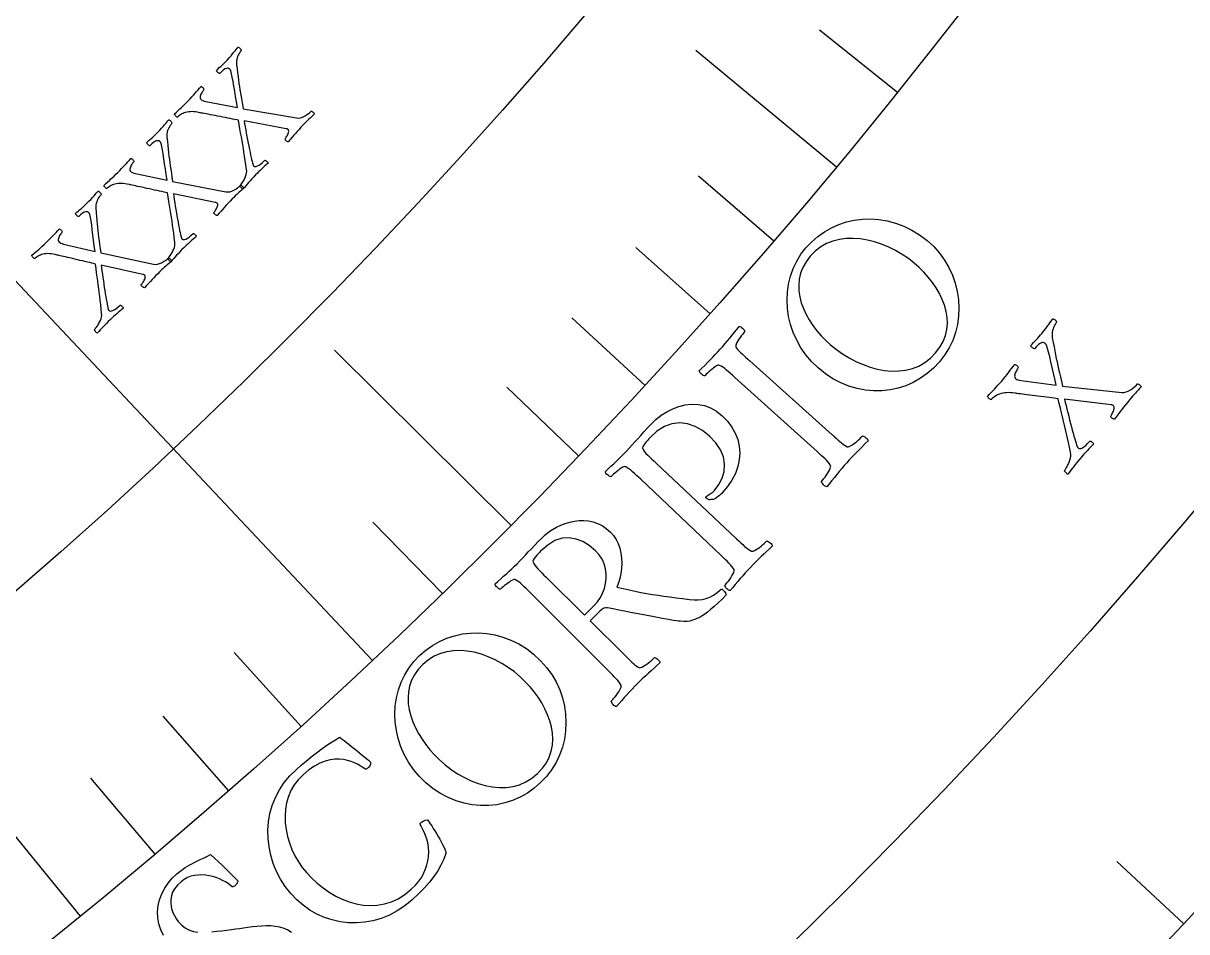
# Model space of a CAD drawing. Header units: millimetres. Extents: x -93 to 93, y -93 to 104.
# Drawn here: x 45.71 to 61.26, y -57.2 to -45.05 of the extents above; entities that cross this region are included whole.
import ezdxf

# ---------------------------------------------------------------- set-up
doc = ezdxf.new("R2010")
doc.units = ezdxf.units.MM
for name, color, linetype in [('CUT_OUTER', 1, 'Continuous'), ('ENGRAVE', 7, 'Continuous'), ('ENGRAVE_FINE', 8, 'Continuous'), ('TEXT', 5, 'Continuous')]:
    doc.layers.add(name, color=color, linetype=linetype)

msp = doc.modelspace()

# ---------------------------------------------------------------- linework, layer by layer
at = {"layer": 'CUT_OUTER'}
msp.add_arc((-0.0002, -0.0002), 92.4998, 179.658282, 0.243527, dxfattribs=at)
at = {"layer": 'ENGRAVE'}
for points in [[(56.5788, -46.9745), (54.6999, -45.4146)], [(50.3764, -53.5722), (42.7724, -45.4859)], [(52.2327, -51.764), (49.8675, -49.4199)], [(46.4736, -56.9909), (44.9304, -55.0984)]]:
    msp.add_lwpolyline(points, dxfattribs=at)
for radius in [90.65, 90.65, 88.2219, 83.7125, 83.7125, 80.1513, 73.5375, 73.5375, 69.6525, 62.4375, 62.4375]:
    msp.add_circle((0, 0), radius, dxfattribs=at)
at = {"layer": 'ENGRAVE_FINE'}
for points in [[(57.3954, -45.9732), (56.3558, -45.1404)], [(55.7443, -47.9619), (54.7346, -47.0931)], [(54.8922, -48.9348), (53.8979, -48.0484)], [(54.0227, -49.893), (53.0442, -48.9893)], [(53.1361, -50.8362), (52.1737, -49.9154)], [(51.3127, -52.6761), (50.3833, -51.722)], [(49.424, -54.4521), (48.5288, -53.4658)], [(48.4559, -55.3153), (47.5782, -54.3134)], [(47.4724, -56.1617), (46.6125, -55.1444)], [(61.2234, -57.0918), (60.3305, -56.2591)]]:
    msp.add_lwpolyline(points, dxfattribs=at)
at = {"layer": 'TEXT'}
for points in [[(47.9133, -46.086), (47.9383, -46.0597), (47.9619, -46.0342), (47.9842, -46.0096), (48.0051, -45.9857), (48.0253, -45.9625), (48.0454, -45.9395), (48.0654, -45.9168), (48.0853, -45.8943), (48.0903, -45.8966), (48.0965, -45.9008), (48.1038, -45.9067), (48.1123, -45.9144), (48.1199, -45.9224), (48.1245, -45.9289), (48.1261, -45.934), (48.1248, -45.9377), (48.1194, -45.9438), (48.1133, -45.9516), (48.1063, -45.9612), (48.0986, -45.9726), (48.0911, -45.985), (48.0847, -45.9978), (48.0794, -46.0109), (48.0752, -46.0243), (48.0732, -46.0374), (48.0746, -46.0495), (48.0794, -46.0604), (48.0875, -46.0704), (48.0975, -46.0778), (48.111, -46.0843), (48.1279, -46.0898), (48.1484, -46.0944), (48.5728, -46.176), (48.5599, -46.1014), (48.5475, -46.029), (48.5356, -45.9585), (48.5243, -45.8901), (48.5135, -45.8269), (48.5031, -45.7719), (48.4931, -45.7253), (48.4836, -45.6869), (48.4817, -45.6813), (48.4793, -45.6761), (48.4765, -45.6715), (48.4733, -45.6673), (48.4702, -45.6637), (48.4678, -45.661), (48.466, -45.659), (48.4649, -45.6579), (48.4583, -45.6539), (48.4493, -45.6517), (48.4377, -45.6514), (48.4236, -45.653), (48.4066, -45.6591), (48.3861, -45.6722), (48.3623, -45.6924), (48.3349, -45.7195), (48.3313, -45.7199), (48.3261, -45.7179), (48.3193, -45.7135), (48.311, -45.7068), (48.3028, -45.6993), (48.2962, -45.6925), (48.2913, -45.6863), (48.2881, -45.6809), (48.3095, -45.6612), (48.3297, -45.6426), (48.3486, -45.6252), (48.3662, -45.6088), (48.3835, -45.5925), (48.4013, -45.575), (48.4196, -45.5565), (48.4384, -45.5368), (48.4639, -45.5092), (48.487, -45.4835), (48.5075, -45.4597), (48.5255, -45.4378), (48.5416, -45.4178), (48.5563, -45.3996), (48.5695, -45.3833), (48.5814, -45.3688), (48.5863, -45.3709), (48.5921, -45.3742), (48.5988, -45.379), (48.6063, -45.385), (48.6133, -45.3919), (48.6184, -45.3988), (48.6216, -45.4059), (48.6229, -45.4132), (48.6193, -45.4175), (48.6142, -45.4244), (48.6075, -45.434), (48.5992, -45.4461), (48.5906, -45.4604), (48.5825, -45.4763), (48.575, -45.4938), (48.5681, -45.513), (48.5627, -45.5334), (48.5595, -45.5547), (48.5585, -45.5768), (48.5597, -45.5998), (48.5675, -45.6579), (48.5747, -45.712), (48.5812, -45.7622), (48.587, -45.8085), (48.5928, -45.8528), (48.599, -45.897), (48.6057, -45.9411), (48.6127, -45.9851), (48.6204, -46.0311), (48.6289, -46.0812), (48.6383, -46.1353), (48.6484, -46.1934), (49.361, -46.3149), (49.3872, -46.3167), (49.4139, -46.3134), (49.4409, -46.3052), (49.4684, -46.2919), (49.4947, -46.2758), (49.5184, -46.259), (49.5396, -46.2415), (49.5581, -46.2235), (49.5636, -46.225), (49.5699, -46.2284), (49.5769, -46.2337), (49.5845, -46.241), (49.5917, -46.2484), (49.597, -46.2544), (49.6005, -46.2589), (49.6023, -46.2618), (49.5807, -46.2819), (49.5607, -46.3006), (49.5422, -46.3178), (49.5252, -46.3336), (49.5083, -46.3496), (49.4901, -46.3676), (49.4706, -46.3876), (49.4497, -46.4096), (49.4213, -46.4401), (49.395, -46.4689), (49.371, -46.4959), (49.349, -46.5212), (49.3273, -46.5466), (49.3038, -46.5741), (49.2784, -46.6037), (49.2512, -46.6354), (49.2449, -46.6344), (49.2378, -46.6313), (49.2299, -46.626), (49.2212, -46.6185), (49.2136, -46.6106), (49.209, -46.604), (49.2073, -46.5989), (49.2087, -46.5952), (49.2135, -46.5896), (49.219, -46.5821), (49.2252, -46.5726), (49.2323, -46.5611), (49.2393, -46.5485), (49.2454, -46.5355), (49.2505, -46.5222), (49.2546, -46.5086), (49.257, -46.4957), (49.2568, -46.4846), (49.2539, -46.4754), (49.2484, -46.4681), (49.2466, -46.4666), (49.2442, -46.4652), (49.2413, -46.4638), (49.2379, -46.4625), (49.2342, -46.4613), (49.2308, -46.4605), (49.2275, -46.46), (49.2245, -46.4599), (48.6617, -46.3553), (48.6681, -46.3936), (48.6751, -46.4339), (48.6827, -46.476), (48.6908, -46.5199), (48.6993, -46.5644), (48.7076, -46.6085), (48.716, -46.652), (48.7243, -46.6949), (48.7324, -46.7362), (48.7403, -46.7748), (48.7479, -46.8105), (48.7553, -46.8436), (48.762, -46.8727), (48.7677, -46.8969), (48.7724, -46.9162), (48.7761, -46.9304), (48.777, -46.9329), (48.778, -46.9359), (48.7793, -46.9395), (48.7808, -46.9437), (48.7826, -46.948), (48.785, -46.9521), (48.7879, -46.956), (48.7914, -46.9597), (48.7996, -46.9645), (48.8106, -46.9658), (48.8244, -46.9636), (48.841, -46.9579), (48.8605, -46.9475), (48.8829, -46.9312), (48.9083, -46.909), (48.9366, -46.8809), (48.9422, -46.8824), (48.9487, -46.8856), (48.956, -46.8906), (48.9643, -46.8973), (48.9719, -46.9043), (48.9773, -46.9101), (48.9806, -46.9148), (48.9817, -46.9183), (48.9605, -46.9375), (48.9393, -46.957), (48.9179, -46.9767), (48.8964, -46.9967), (48.8751, -47.0168), (48.8543, -47.037), (48.834, -47.0573), (48.814, -47.0777), (48.7875, -47.1055), (48.7632, -47.1315), (48.7411, -47.1557), (48.7214, -47.1781), (48.7027, -47.1998), (48.6836, -47.2219), (48.6643, -47.2445), (48.6447, -47.2676), (48.6393, -47.2646), (48.6335, -47.26), (48.6274, -47.2537), (48.6208, -47.2458), (48.6148, -47.2379), (48.6103, -47.2315), (48.6072, -47.2269), (48.6057, -47.2238), (48.6098, -47.219), (48.6163, -47.2103), (48.6251, -47.198), (48.6363, -47.1819), (48.6484, -47.163), (48.6598, -47.1426), (48.6707, -47.1204), (48.681, -47.0966), (48.6894, -47.0723), (48.6944, -47.0486), (48.6961, -47.0256), (48.6944, -47.0031), (48.6854, -46.9418), (48.6765, -46.8833), (48.6678, -46.8275), (48.6594, -46.7746), (48.6509, -46.7231), (48.6422, -46.6715), (48.6332, -46.62), (48.6241, -46.5685), (48.6146, -46.516), (48.605, -46.4612), (48.595, -46.4043), (48.5848, -46.3452), (48.5619, -46.3403), (48.5362, -46.3351), (48.5078, -46.3296), (48.4766, -46.3238), (48.4437, -46.3177), (48.4102, -46.3113), (48.376, -46.3046), (48.3412, -46.2977), (48.3066, -46.2907), (48.2732, -46.2841), (48.2408, -46.2779), (48.2096, -46.2719), (48.1803, -46.2664), (48.1538, -46.2614), (48.1301, -46.2569), (48.1092, -46.2529), (48.0921, -46.2496), (48.0798, -46.2472), (48.0725, -46.2458), (48.07, -46.2454), (48.0402, -46.2393), (48.0127, -46.2349), (47.9875, -46.2323), (47.9647, -46.2313), (47.9428, -46.232), (47.9205, -46.2342), (47.8978, -46.238), (47.8747, -46.2434), (47.8595, -46.2479), (47.8445, -46.254), (47.8297, -46.2614), (47.8151, -46.2704), (47.8017, -46.2797), (47.7902, -46.2882), (47.7808, -46.296), (47.7733, -46.3031), (47.7697, -46.3046), (47.7645, -46.3031), (47.7578, -46.2988), (47.7496, -46.2915), (47.7417, -46.2832), (47.736, -46.2755), (47.7326, -46.2686), (47.7313, -46.2624), (47.757, -46.2375), (47.7808, -46.2146), (47.8029, -46.1938), (47.8231, -46.175), (47.8433, -46.1561), (47.865, -46.1349), (47.8884, -46.1116), (47.9133, -46.086)], [(46.9728, -47.0441), (46.9984, -47.0183), (47.0225, -46.9934), (47.0453, -46.9692), (47.0667, -46.9458), (47.0873, -46.923), (47.1079, -46.9004), (47.1283, -46.8781), (47.1487, -46.856), (47.1537, -46.8584), (47.1598, -46.8627), (47.167, -46.8687), (47.1753, -46.8767), (47.1827, -46.8848), (47.1872, -46.8914), (47.1887, -46.8965), (47.1873, -46.9002), (47.1818, -46.9062), (47.1755, -46.9139), (47.1684, -46.9233), (47.1605, -46.9345), (47.1527, -46.9468), (47.146, -46.9594), (47.1404, -46.9724), (47.136, -46.9858), (47.1337, -46.9988), (47.1349, -47.0109), (47.1394, -47.022), (47.1473, -47.0321), (47.1572, -47.0397), (47.1705, -47.0465), (47.1874, -47.0523), (47.2077, -47.0573), (47.6304, -47.1474), (47.619, -47.0727), (47.6081, -47), (47.5976, -46.9293), (47.5877, -46.8607), (47.5782, -46.7972), (47.5689, -46.7421), (47.5598, -46.6952), (47.5511, -46.6566), (47.5493, -46.651), (47.5471, -46.6458), (47.5444, -46.6411), (47.5412, -46.6368), (47.5382, -46.6332), (47.5358, -46.6304), (47.5341, -46.6285), (47.533, -46.6273), (47.5265, -46.6231), (47.5175, -46.6208), (47.5059, -46.6203), (47.4918, -46.6216), (47.4747, -46.6273), (47.454, -46.64), (47.4297, -46.6597), (47.4018, -46.6863), (47.3982, -46.6866), (47.393, -46.6845), (47.3863, -46.68), (47.3782, -46.6731), (47.3701, -46.6654), (47.3636, -46.6585), (47.3589, -46.6522), (47.3558, -46.6467), (47.3776, -46.6275), (47.3981, -46.6093), (47.4174, -46.5922), (47.4353, -46.5762), (47.453, -46.5603), (47.4711, -46.5432), (47.4898, -46.525), (47.5089, -46.5056), (47.535, -46.4786), (47.5586, -46.4534), (47.5796, -46.43), (47.598, -46.4085), (47.6145, -46.3888), (47.6296, -46.3709), (47.6432, -46.3548), (47.6553, -46.3407), (47.6602, -46.3428), (47.6659, -46.3463), (47.6725, -46.3511), (47.6799, -46.3573), (47.6868, -46.3643), (47.6917, -46.3714), (47.6948, -46.3786), (47.6959, -46.3858), (47.6922, -46.3901), (47.6869, -46.3969), (47.6801, -46.4063), (47.6716, -46.4183), (47.6626, -46.4324), (47.6542, -46.4481), (47.6464, -46.4655), (47.6391, -46.4845), (47.6333, -46.5048), (47.6296, -46.526), (47.6282, -46.5481), (47.6289, -46.5712), (47.6356, -46.6293), (47.6416, -46.6836), (47.6471, -46.7339), (47.6521, -46.7803), (47.657, -46.8247), (47.6623, -46.8691), (47.668, -46.9133), (47.6742, -46.9575), (47.6809, -47.0036), (47.6885, -47.0538), (47.6967, -47.1081), (47.7057, -47.1664), (48.4156, -47.3022), (48.4418, -47.3046), (48.4685, -47.3019), (48.4957, -47.2942), (48.5235, -47.2814), (48.5501, -47.2658), (48.5742, -47.2495), (48.5956, -47.2325), (48.6145, -47.2148), (48.62, -47.2164), (48.6262, -47.22), (48.6331, -47.2255), (48.6406, -47.2329), (48.6476, -47.2405), (48.6528, -47.2465), (48.6563, -47.2511), (48.6579, -47.254), (48.636, -47.2737), (48.6156, -47.292), (48.5967, -47.3088), (48.5794, -47.3242), (48.5622, -47.3399), (48.5437, -47.3576), (48.5237, -47.3772), (48.5024, -47.3987), (48.4734, -47.4287), (48.4466, -47.4569), (48.4219, -47.4834), (48.3995, -47.5082), (48.3773, -47.5332), (48.3532, -47.5603), (48.3272, -47.5893), (48.2994, -47.6204), (48.2931, -47.6194), (48.286, -47.6161), (48.2782, -47.6107), (48.2697, -47.603), (48.2623, -47.5949), (48.2578, -47.5883), (48.2563, -47.5831), (48.2577, -47.5794), (48.2626, -47.5739), (48.2682, -47.5665), (48.2747, -47.5571), (48.282, -47.5458), (48.2893, -47.5334), (48.2956, -47.5205), (48.3009, -47.5073), (48.3054, -47.4938), (48.308, -47.4809), (48.308, -47.4699), (48.3053, -47.4606), (48.3, -47.4531), (48.2982, -47.4517), (48.2959, -47.4502), (48.293, -47.4488), (48.2896, -47.4473), (48.2859, -47.4461), (48.2825, -47.4452), (48.2793, -47.4446), (48.2762, -47.4445), (47.7157, -47.3285), (47.7213, -47.367), (47.7275, -47.4074), (47.7342, -47.4496), (47.7415, -47.4937), (47.749, -47.5384), (47.7565, -47.5826), (47.7639, -47.6262), (47.7714, -47.6693), (47.7787, -47.7108), (47.7858, -47.7495), (47.7927, -47.7854), (47.7994, -47.8186), (47.8055, -47.8479), (47.8107, -47.8722), (47.815, -47.8915), (47.8184, -47.9059), (47.8193, -47.9084), (47.8203, -47.9114), (47.8215, -47.915), (47.8228, -47.9192), (47.8246, -47.9235), (47.8269, -47.9277), (47.8297, -47.9317), (47.8331, -47.9354), (47.8412, -47.9404), (47.8522, -47.9419), (47.866, -47.94), (47.8827, -47.9346), (47.9024, -47.9246), (47.9252, -47.9088), (47.951, -47.8871), (47.9799, -47.8596), (47.9855, -47.8612), (47.9919, -47.8645), (47.9991, -47.8697), (48.0072, -47.8765), (48.0147, -47.8837), (48.02, -47.8896), (48.0232, -47.8944), (48.0242, -47.8979), (48.0027, -47.9167), (47.981, -47.9357), (47.9593, -47.955), (47.9374, -47.9745), (47.9157, -47.9942), (47.8945, -48.014), (47.8737, -48.0339), (47.8534, -48.0539), (47.8263, -48.0811), (47.8014, -48.1066), (47.7789, -48.1304), (47.7587, -48.1523), (47.7396, -48.1737), (47.7201, -48.1954), (47.7003, -48.2176), (47.6803, -48.2403), (47.6749, -48.2372), (47.6692, -48.2325), (47.6632, -48.2261), (47.6568, -48.218), (47.6509, -48.21), (47.6465, -48.2036), (47.6436, -48.1988), (47.6422, -48.1958), (47.6464, -48.191), (47.653, -48.1825), (47.6621, -48.1703), (47.6736, -48.1544), (47.686, -48.1358), (47.6979, -48.1156), (47.7093, -48.0937), (47.72, -48.0701), (47.7289, -48.046), (47.7344, -48.0224), (47.7365, -47.9994), (47.7353, -47.9769), (47.7275, -47.9154), (47.7198, -47.8567), (47.7123, -47.8008), (47.7049, -47.7477), (47.6974, -47.696), (47.6897, -47.6443), (47.6818, -47.5926), (47.6737, -47.541), (47.6654, -47.4882), (47.6568, -47.4333), (47.648, -47.3762), (47.6389, -47.3168), (47.6162, -47.3115), (47.5906, -47.3058), (47.5623, -47.2998), (47.5313, -47.2933), (47.4985, -47.2865), (47.4651, -47.2795), (47.4311, -47.2721), (47.3964, -47.2644), (47.362, -47.2568), (47.3287, -47.2495), (47.2965, -47.2426), (47.2654, -47.2361), (47.2362, -47.23), (47.2098, -47.2244), (47.1862, -47.2194), (47.1653, -47.215), (47.1483, -47.2113), (47.1361, -47.2087), (47.1288, -47.2072), (47.1264, -47.2067), (47.0966, -47.2), (47.0692, -47.1951), (47.0441, -47.1919), (47.0213, -47.1905), (46.9994, -47.1907), (46.9771, -47.1925), (46.9543, -47.1959), (46.9311, -47.2007), (46.9158, -47.205), (46.9007, -47.2107), (46.8857, -47.2179), (46.871, -47.2265), (46.8574, -47.2356), (46.8457, -47.2439), (46.8361, -47.2515), (46.8285, -47.2584), (46.8249, -47.2598), (46.8197, -47.2583), (46.8131, -47.2538), (46.805, -47.2464), (46.7973, -47.2378), (46.7918, -47.2301), (46.7885, -47.2231), (46.7874, -47.2168), (46.8135, -47.1925), (46.8378, -47.1701), (46.8603, -47.1497), (46.8809, -47.1313), (46.9014, -47.1128), (46.9236, -47.0921), (46.9474, -47.0692), (46.9728, -47.0441)], [(46.0132, -47.9831), (46.0393, -47.9579), (46.0639, -47.9334), (46.0872, -47.9096), (46.1091, -47.8867), (46.1302, -47.8643), (46.1512, -47.8421), (46.1721, -47.8202), (46.1929, -47.7986), (46.1978, -47.8011), (46.2038, -47.8055), (46.2109, -47.8117), (46.219, -47.8198), (46.2263, -47.828), (46.2306, -47.8347), (46.232, -47.8399), (46.2305, -47.8435), (46.2249, -47.8494), (46.2185, -47.857), (46.2112, -47.8663), (46.203, -47.8773), (46.195, -47.8894), (46.1881, -47.9019), (46.1822, -47.9148), (46.1775, -47.9281), (46.175, -47.9411), (46.1759, -47.9532), (46.1802, -47.9643), (46.1879, -47.9746), (46.1976, -47.9824), (46.2109, -47.9895), (46.2276, -47.9957), (46.2478, -48.001), (46.6686, -48.0997), (46.6587, -48.0247), (46.6492, -47.9518), (46.6402, -47.8809), (46.6317, -47.8121), (46.6234, -47.7485), (46.6153, -47.6932), (46.6072, -47.6461), (46.5992, -47.6074), (46.5975, -47.6017), (46.5954, -47.5965), (46.5928, -47.5917), (46.5897, -47.5874), (46.5868, -47.5837), (46.5844, -47.5809), (46.5828, -47.5789), (46.5817, -47.5777), (46.5753, -47.5734), (46.5663, -47.5708), (46.5548, -47.5701), (46.5406, -47.5711), (46.5234, -47.5765), (46.5024, -47.5888), (46.4777, -47.608), (46.4494, -47.634), (46.4457, -47.6342), (46.4406, -47.632), (46.434, -47.6274), (46.426, -47.6204), (46.418, -47.6125), (46.4118, -47.6054), (46.4071, -47.5991), (46.4041, -47.5935), (46.4263, -47.5747), (46.4472, -47.557), (46.4668, -47.5403), (46.4851, -47.5247), (46.503, -47.509), (46.5215, -47.4923), (46.5405, -47.4745), (46.5601, -47.4556), (46.5867, -47.4291), (46.6108, -47.4043), (46.6323, -47.3814), (46.6512, -47.3602), (46.668, -47.3408), (46.6834, -47.3233), (46.6973, -47.3075), (46.7098, -47.2936), (46.7146, -47.2958), (46.7202, -47.2994), (46.7267, -47.3044), (46.734, -47.3108), (46.7407, -47.3179), (46.7456, -47.325), (46.7485, -47.3323), (46.7494, -47.3396), (46.7457, -47.3437), (46.7403, -47.3504), (46.7332, -47.3597), (46.7245, -47.3715), (46.7152, -47.3854), (46.7065, -47.401), (46.6983, -47.4182), (46.6907, -47.4371), (46.6844, -47.4572), (46.6803, -47.4784), (46.6785, -47.5004), (46.6788, -47.5235), (46.6842, -47.5818), (46.6892, -47.6362), (46.6937, -47.6866), (46.6977, -47.7331), (46.7016, -47.7776), (46.7061, -47.822), (46.7109, -47.8663), (46.7162, -47.9106), (46.722, -47.9569), (46.7285, -48.0072), (46.7357, -48.0617), (46.7435, -48.1202), (47.4505, -48.2703), (47.4767, -48.2732), (47.5034, -48.271), (47.5308, -48.2638), (47.5588, -48.2517), (47.5857, -48.2366), (47.6101, -48.2208), (47.6319, -48.2042), (47.6511, -48.1869), (47.6566, -48.1886), (47.6627, -48.1923), (47.6695, -48.1979), (47.6769, -48.2055), (47.6837, -48.2132), (47.6888, -48.2194), (47.6921, -48.224), (47.6937, -48.227), (47.6714, -48.2463), (47.6506, -48.2641), (47.6315, -48.2806), (47.6139, -48.2956), (47.5963, -48.311), (47.5774, -48.3282), (47.5571, -48.3474), (47.5353, -48.3685), (47.5057, -48.3979), (47.4783, -48.4256), (47.4532, -48.4516), (47.4303, -48.4759), (47.4075, -48.5005), (47.3829, -48.527), (47.3563, -48.5556), (47.3279, -48.5861), (47.3216, -48.5849), (47.3146, -48.5815), (47.3069, -48.5759), (47.2985, -48.568), (47.2913, -48.5598), (47.2869, -48.5531), (47.2855, -48.5479), (47.2871, -48.5442), (47.292, -48.5388), (47.2978, -48.5316), (47.3045, -48.5223), (47.312, -48.5112), (47.3195, -48.4988), (47.3261, -48.4861), (47.3317, -48.473), (47.3365, -48.4596), (47.3394, -48.4468), (47.3396, -48.4357), (47.337, -48.4264), (47.3318, -48.4188), (47.3301, -48.4173), (47.3278, -48.4158), (47.325, -48.4143), (47.3215, -48.4128), (47.318, -48.4115), (47.3145, -48.4105), (47.3113, -48.4099), (47.3083, -48.4097), (46.7502, -48.2824), (46.755, -48.321), (46.7604, -48.3615), (46.7663, -48.4039), (46.7727, -48.4481), (46.7793, -48.4929), (46.7858, -48.5373), (46.7924, -48.5811), (46.799, -48.6243), (46.8055, -48.6659), (46.8118, -48.7048), (46.8179, -48.7408), (46.824, -48.7741), (46.8295, -48.8035), (46.8343, -48.8279), (46.8382, -48.8474), (46.8413, -48.8617), (46.842, -48.8643), (46.843, -48.8673), (46.8441, -48.871), (46.8454, -48.8751), (46.847, -48.8795), (46.8493, -48.8837), (46.852, -48.8878), (46.8554, -48.8916), (46.8633, -48.8967), (46.8743, -48.8985), (46.8881, -48.8968), (46.905, -48.8918), (46.9249, -48.8822), (46.9479, -48.8669), (46.9742, -48.8457), (47.0036, -48.8188), (47.0092, -48.8205), (47.0155, -48.8239), (47.0227, -48.8292), (47.0306, -48.8362), (47.0379, -48.8435), (47.0431, -48.8496), (47.0462, -48.8544), (47.0472, -48.858), (47.0252, -48.8763), (47.0032, -48.8948), (46.9811, -48.9137), (46.9588, -48.9328), (46.9367, -48.952), (46.9151, -48.9714), (46.8939, -48.9909), (46.8732, -49.0104), (46.8455, -49.0372), (46.8202, -49.0622), (46.7972, -49.0854), (46.7766, -49.107), (46.757, -49.1279), (46.7371, -49.1493), (46.7169, -49.1711), (46.6964, -49.1933), (46.6911, -49.1902), (46.6855, -49.1853), (46.6796, -49.1788), (46.6733, -49.1706), (46.6677, -49.1624), (46.6634, -49.1559), (46.6606, -49.1511), (46.6592, -49.148), (46.6635, -49.1433), (46.6703, -49.135), (46.6796, -49.123), (46.6914, -49.1073), (46.7042, -49.089), (46.7165, -49.069), (46.7283, -49.0473), (46.7396, -49.024), (46.7489, -49), (46.7549, -48.9766), (46.7575, -48.9536), (46.7567, -48.9311), (46.7502, -48.8695), (46.7437, -48.8106), (46.7372, -48.7546), (46.7309, -48.7013), (46.7245, -48.6495), (46.7179, -48.5976), (46.711, -48.5458), (46.7039, -48.494), (46.6967, -48.4411), (46.6892, -48.386), (46.6816, -48.3287), (46.6737, -48.2692), (46.651, -48.2634), (46.6256, -48.2572), (46.5974, -48.2506), (46.5665, -48.2435), (46.5339, -48.2361), (46.5007, -48.2283), (46.4668, -48.2203), (46.4323, -48.2119), (46.398, -48.2036), (46.3648, -48.1957), (46.3328, -48.1881), (46.3018, -48.1809), (46.2728, -48.1742), (46.2465, -48.1681), (46.223, -48.1627), (46.2022, -48.1578), (46.1853, -48.1538), (46.1731, -48.151), (46.1659, -48.1493), (46.1634, -48.1487), (46.1339, -48.1415), (46.1065, -48.136), (46.0815, -48.1323), (46.0587, -48.1304), (46.0368, -48.1302), (46.0145, -48.1316), (45.9916, -48.1344), (45.9683, -48.1388), (45.9529, -48.1428), (45.9377, -48.1482), (45.9226, -48.1551), (45.9077, -48.1634), (45.8939, -48.1722), (45.8821, -48.1803), (45.8724, -48.1877), (45.8646, -48.1944), (45.8609, -48.1957), (45.8558, -48.1941), (45.8493, -48.1895), (45.8414, -48.1819), (45.8338, -48.1732), (45.8285, -48.1654), (45.8253, -48.1583), (45.8243, -48.152), (45.8509, -48.1282), (45.8757, -48.1063), (45.8986, -48.0864), (45.9196, -48.0684), (45.9405, -48.0503), (45.9631, -48.0301), (45.9873, -48.0077), (46.0132, -47.9831)], [(56.1728, -48.0519), (56.2491, -47.9707), (56.3313, -47.8988), (56.4195, -47.8362), (56.5136, -47.7828), (56.6122, -47.739), (56.714, -47.7055), (56.819, -47.6821), (56.9273, -47.6689), (57.0373, -47.666), (57.1476, -47.6738), (57.2583, -47.6922), (57.3693, -47.7212), (57.479, -47.7615), (57.5859, -47.8139), (57.69, -47.8784), (57.7912, -47.9551), (57.8803, -48.0363), (57.9588, -48.1235), (58.0269, -48.2168), (58.0845, -48.3161), (58.1317, -48.4196), (58.1687, -48.5256), (58.1956, -48.634), (58.2123, -48.7449), (58.2184, -48.8564), (58.2137, -48.9669), (58.1981, -49.0763), (58.1716, -49.1847), (58.1343, -49.2901), (58.0859, -49.3908), (58.0266, -49.4866), (57.9564, -49.5776), (57.8787, -49.6601), (57.7947, -49.7333), (57.7044, -49.7972), (57.608, -49.8518), (57.507, -49.8963), (57.4033, -49.93), (57.2968, -49.9527), (57.1876, -49.9646), (57.0771, -49.9656), (56.9668, -49.9555), (56.8566, -49.9343), (56.7465, -49.9022), (56.6383, -49.8587), (56.5337, -49.8034), (56.4325, -49.7364), (56.3349, -49.6577), (56.2482, -49.5739), (56.1716, -49.4845), (56.1054, -49.3895), (56.0492, -49.289), (56.0032, -49.1849), (55.9673, -49.079), (55.9414, -48.9713), (55.9255, -48.8619), (55.9198, -48.7523), (55.9247, -48.6439), (55.9402, -48.5368), (55.9661, -48.431), (56.0024, -48.3284), (56.0489, -48.231), (56.1057, -48.1389), (56.1728, -48.0519)], [(56.2302, -48.165), (56.1743, -48.2385), (56.1311, -48.3138), (56.1006, -48.3909), (56.0828, -48.4698), (56.0759, -48.5495), (56.0782, -48.6289), (56.0899, -48.7082), (56.1107, -48.7872), (56.1396, -48.8653), (56.1751, -48.9417), (56.2173, -49.0166), (56.2663, -49.0898), (56.3202, -49.1603), (56.3774, -49.227), (56.438, -49.2899), (56.5018, -49.3491), (56.5802, -49.413), (56.6629, -49.4716), (56.75, -49.5249), (56.8415, -49.5728), (56.9356, -49.6141), (57.0306, -49.6476), (57.1266, -49.6732), (57.2235, -49.691), (57.3197, -49.6998), (57.4137, -49.6985), (57.5055, -49.6872), (57.5951, -49.6658), (57.6807, -49.633), (57.7609, -49.5874), (57.8355, -49.529), (57.9045, -49.4579), (57.9619, -49.3822), (58.0063, -49.3049), (58.0377, -49.226), (58.056, -49.1454), (58.063, -49.0642), (58.0602, -48.983), (58.0478, -48.9019), (58.0256, -48.8209), (57.9951, -48.7411), (57.9579, -48.6635), (57.9138, -48.5881), (57.863, -48.5149), (57.8072, -48.4448), (57.7482, -48.3788), (57.6862, -48.3169), (57.621, -48.259), (57.5414, -48.1968), (57.4578, -48.1401), (57.3701, -48.0889), (57.2785, -48.0431), (57.1844, -48.004), (57.0895, -47.9727), (56.9939, -47.9492), (56.8975, -47.9335), (56.802, -47.9264), (56.7092, -47.9288), (56.619, -47.9407), (56.5315, -47.9621), (56.448, -47.9945), (56.37, -48.039), (56.2974, -48.0959), (56.2302, -48.165)], [(55.0268, -49.4079), (55.06, -49.3704), (55.0922, -49.333), (55.1235, -49.2955), (55.1538, -49.2581), (55.1841, -49.2204), (55.2152, -49.1819), (55.2472, -49.1428), (55.2801, -49.103), (55.2903, -49.1042), (55.3013, -49.1085), (55.313, -49.1161), (55.3253, -49.127), (55.3367, -49.1389), (55.3453, -49.1499), (55.3512, -49.16), (55.3544, -49.1691), (55.3463, -49.1787), (55.3358, -49.1921), (55.3228, -49.2091), (55.3075, -49.2298), (55.2915, -49.2523), (55.2766, -49.2745), (55.2628, -49.2965), (55.25, -49.3183), (55.24, -49.3386), (55.2344, -49.3558), (55.2334, -49.37), (55.2367, -49.3812), (55.2478, -49.3974), (55.2617, -49.4146), (55.2782, -49.4327), (55.2974, -49.4518), (55.3186, -49.4717), (55.3409, -49.4924), (55.3643, -49.5138), (55.3889, -49.5359), (55.3929, -49.5395), (55.3968, -49.543), (55.4008, -49.5466), (55.4048, -49.5501), (55.4088, -49.5537), (55.4127, -49.5572), (55.4167, -49.5608), (55.4207, -49.5643), (56.5244, -50.5514), (56.5283, -50.555), (56.5323, -50.5585), (56.5363, -50.5621), (56.5402, -50.5656), (56.5442, -50.5692), (56.5482, -50.5727), (56.5522, -50.5763), (56.5561, -50.5798), (56.5808, -50.6017), (56.6044, -50.6224), (56.627, -50.6419), (56.6486, -50.6601), (56.6692, -50.6766), (56.6887, -50.6906), (56.7071, -50.7021), (56.7245, -50.7112), (56.7351, -50.7123), (56.7489, -50.7091), (56.7661, -50.7016), (56.7864, -50.6898), (56.8083, -50.6751), (56.8299, -50.6591), (56.8512, -50.6416), (56.8724, -50.6227), (56.8917, -50.6045), (56.9075, -50.5893), (56.9198, -50.5769), (56.9287, -50.5674), (56.9382, -50.5694), (56.9489, -50.574), (56.9609, -50.5812), (56.9742, -50.5911), (56.9864, -50.602), (56.9952, -50.6128), (57.0008, -50.6232), (57.003, -50.6334), (56.9651, -50.6709), (56.9281, -50.7076), (56.892, -50.7437), (56.8567, -50.779), (56.8219, -50.8144), (56.7872, -50.8507), (56.7525, -50.888), (56.7178, -50.9262), (56.6843, -50.9639), (56.6511, -51.0023), (56.618, -51.0415), (56.5851, -51.0815), (56.5522, -51.122), (56.5191, -51.1631), (56.4859, -51.2045), (56.4525, -51.2465), (56.4421, -51.2454), (56.4311, -51.241), (56.4195, -51.2333), (56.4073, -51.2223), (56.3961, -51.2102), (56.3876, -51.1991), (56.3819, -51.1889), (56.3789, -51.1797), (56.3874, -51.1698), (56.3983, -51.1562), (56.4118, -51.1389), (56.4278, -51.1178), (56.4444, -51.0947), (56.4597, -51.0713), (56.4738, -51.0476), (56.4865, -51.0238), (56.4964, -51.0019), (56.502, -50.9841), (56.5031, -50.9706), (56.4999, -50.9612), (56.4872, -50.9412), (56.4712, -50.9202), (56.4517, -50.8983), (56.429, -50.8756), (56.4039, -50.8519), (56.3778, -50.8276), (56.3505, -50.8025), (56.322, -50.7767), (55.2223, -49.7853), (55.1936, -49.7596), (55.1656, -49.7348), (55.1383, -49.7109), (55.1117, -49.6879), (55.0861, -49.6671), (55.062, -49.6496), (55.0393, -49.6354), (55.0181, -49.6246), (55.0076, -49.6214), (54.9941, -49.6235), (54.9776, -49.6308), (54.9582, -49.6433), (54.9374, -49.6589), (54.9166, -49.6754), (54.8959, -49.6929), (54.8752, -49.7113), (54.8562, -49.7287), (54.8407, -49.7434), (54.8286, -49.7553), (54.8198, -49.7644), (54.8104, -49.7622), (54.7998, -49.7574), (54.788, -49.75), (54.7748, -49.74), (54.7628, -49.7289), (54.754, -49.7181), (54.7484, -49.7076), (54.7462, -49.6975), (54.7825, -49.6604), (54.8186, -49.6237), (54.8546, -49.5874), (54.8904, -49.5515), (54.9257, -49.5159), (54.9602, -49.48), (54.9939, -49.444), (55.0268, -49.4079)], [(58.7895, -49.8333), (58.8152, -49.8027), (58.8394, -49.773), (58.8622, -49.7444), (58.8835, -49.7168), (58.9041, -49.6899), (58.9246, -49.6633), (58.945, -49.6369), (58.9653, -49.6109), (58.971, -49.6131), (58.978, -49.6172), (58.9865, -49.6232), (58.9963, -49.6311), (59.0052, -49.6393), (59.0107, -49.6461), (59.0128, -49.6516), (59.0116, -49.6558), (59.0061, -49.6628), (58.9999, -49.6719), (58.993, -49.6829), (58.9853, -49.6959), (58.9779, -49.7101), (58.9717, -49.7245), (58.9668, -49.7393), (58.9631, -49.7543), (58.9618, -49.7689), (58.9642, -49.782), (58.9702, -49.7937), (58.9798, -49.8041), (58.9913, -49.8116), (59.0065, -49.8178), (59.0255, -49.8226), (59.0482, -49.8262), (59.5199, -49.8865), (59.5006, -49.8055), (59.482, -49.7268), (59.4642, -49.6503), (59.4471, -49.5759), (59.4309, -49.5073), (59.4157, -49.4476), (59.4016, -49.397), (59.3885, -49.3555), (59.386, -49.3495), (59.3831, -49.344), (59.3797, -49.3391), (59.3759, -49.3347), (59.3722, -49.331), (59.3694, -49.3282), (59.3673, -49.3262), (59.366, -49.325), (59.3585, -49.321), (59.3484, -49.3193), (59.3357, -49.3197), (59.3203, -49.3225), (59.302, -49.3303), (59.2805, -49.3461), (59.2556, -49.3699), (59.2275, -49.4016), (59.2235, -49.4023), (59.2176, -49.4004), (59.2099, -49.3961), (59.2004, -49.3893), (59.1908, -49.3816), (59.1831, -49.3746), (59.1773, -49.3682), (59.1734, -49.3624), (59.1956, -49.3393), (59.2165, -49.3175), (59.236, -49.2971), (59.2543, -49.2779), (59.2722, -49.2588), (59.2905, -49.2384), (59.3093, -49.2167), (59.3286, -49.1938), (59.3548, -49.1617), (59.3784, -49.1319), (59.3993, -49.1044), (59.4176, -49.0791), (59.4339, -49.056), (59.4488, -49.035), (59.4622, -49.0162), (59.4743, -48.9995), (59.4798, -49.0014), (59.4864, -49.0047), (59.494, -49.0094), (59.5027, -49.0156), (59.5109, -49.0226), (59.517, -49.0299), (59.521, -49.0375), (59.5228, -49.0454), (59.5192, -49.0504), (59.514, -49.0583), (59.5073, -49.0693), (59.4991, -49.0832), (59.4906, -49.0994), (59.4828, -49.1175), (59.4757, -49.1372), (59.4695, -49.1587), (59.4649, -49.1815), (59.4628, -49.2051), (59.4632, -49.2295), (59.4662, -49.2547), (59.4787, -49.3179), (59.4902, -49.3769), (59.5008, -49.4316), (59.5104, -49.482), (59.5198, -49.5302), (59.5296, -49.5783), (59.5399, -49.6263), (59.5507, -49.6742), (59.5623, -49.7242), (59.5751, -49.7785), (59.589, -49.8373), (59.6042, -49.9004), (60.3948, -49.9849), (60.4237, -49.9851), (60.4527, -49.9797), (60.4819, -49.9688), (60.5111, -49.9524), (60.5389, -49.9329), (60.5638, -49.9128), (60.5858, -49.8923), (60.6049, -49.8711), (60.6111, -49.8724), (60.6182, -49.8757), (60.6262, -49.8811), (60.6351, -49.8886), (60.6435, -49.8963), (60.6497, -49.9025), (60.6539, -49.9071), (60.656, -49.9102), (60.6337, -49.9338), (60.613, -49.9556), (60.5939, -49.9758), (60.5763, -49.9943), (60.5589, -50.013), (60.5401, -50.034), (60.52, -50.0573), (60.4986, -50.0829), (60.4695, -50.1183), (60.4427, -50.1517), (60.4181, -50.183), (60.3958, -50.2122), (60.3737, -50.2416), (60.3497, -50.2734), (60.3239, -50.3076), (60.2962, -50.3442), (60.2892, -50.3437), (60.2812, -50.3407), (60.2722, -50.3354), (60.2621, -50.3278), (60.2532, -50.3196), (60.2477, -50.3127), (60.2456, -50.3072), (60.2469, -50.303), (60.2517, -50.2966), (60.2572, -50.2879), (60.2634, -50.2771), (60.2704, -50.264), (60.2772, -50.2497), (60.283, -50.2351), (60.2877, -50.2201), (60.2913, -50.2048), (60.2931, -50.1905), (60.292, -50.1784), (60.2882, -50.1685), (60.2817, -50.1608), (60.2796, -50.1593), (60.2769, -50.158), (60.2736, -50.1566), (60.2697, -50.1554), (60.2657, -50.1543), (60.2618, -50.1536), (60.2582, -50.1534), (60.2549, -50.1535), (59.6298, -50.0772), (59.6395, -50.1189), (59.65, -50.1626), (59.6612, -50.2083), (59.6731, -50.2559), (59.6855, -50.3043), (59.6977, -50.3521), (59.7098, -50.3992), (59.7219, -50.4458), (59.7337, -50.4906), (59.745, -50.5324), (59.7559, -50.5711), (59.7662, -50.6069), (59.7756, -50.6384), (59.7836, -50.6646), (59.7901, -50.6854), (59.7951, -50.7008), (59.7962, -50.7034), (59.7976, -50.7067), (59.7992, -50.7105), (59.8011, -50.715), (59.8034, -50.7196), (59.8063, -50.7239), (59.8098, -50.728), (59.8139, -50.7319), (59.8232, -50.7365), (59.8354, -50.7372), (59.8503, -50.7338), (59.8682, -50.7265), (59.8889, -50.7137), (59.9124, -50.6943), (59.9387, -50.6682), (59.9678, -50.6354), (59.9741, -50.6366), (59.9814, -50.6397), (59.9899, -50.6446), (59.9993, -50.6514), (60.0082, -50.6586), (60.0145, -50.6646), (60.0184, -50.6695), (60.0199, -50.6733), (59.998, -50.6958), (59.976, -50.7187), (59.9539, -50.7418), (59.9317, -50.7652), (59.9098, -50.7888), (59.8883, -50.8124), (59.8674, -50.8361), (59.8469, -50.8598), (59.8197, -50.8922), (59.7948, -50.9224), (59.7723, -50.9505), (59.7522, -50.9764), (59.7331, -51.0015), (59.7138, -51.0271), (59.6942, -51.0533), (59.6743, -51.08), (59.6681, -51.0771), (59.6614, -51.0724), (59.6542, -51.0659), (59.6465, -51.0577), (59.6393, -51.0494), (59.6339, -51.0428), (59.6303, -51.0378), (59.6284, -51.0346), (59.6326, -51.029), (59.6391, -51.0191), (59.6479, -51.0049), (59.659, -50.9864), (59.671, -50.9649), (59.6822, -50.9417), (59.6926, -50.9166), (59.7022, -50.8898), (59.7097, -50.8625), (59.7136, -50.8362), (59.7138, -50.8107), (59.7105, -50.7862), (59.6963, -50.7195), (59.6825, -50.6559), (59.6691, -50.5953), (59.6562, -50.5378), (59.6433, -50.4818), (59.6301, -50.4258), (59.6168, -50.3699), (59.6032, -50.314), (59.5892, -50.2569), (59.5748, -50.1975), (59.56, -50.1356), (59.5446, -50.0714), (59.5192, -50.0677), (59.4907, -50.0638), (59.4591, -50.0597), (59.4245, -50.0555), (59.3879, -50.051), (59.3507, -50.0463), (59.3127, -50.0413), (59.274, -50.0361), (59.2355, -50.0309), (59.1983, -50.0259), (59.1624, -50.0213), (59.1277, -50.017), (59.0952, -50.0129), (59.0658, -50.0093), (59.0394, -50.006), (59.0161, -50.003), (58.9971, -50.0006), (58.9835, -49.9988), (58.9753, -49.9978), (58.9726, -49.9975), (58.9394, -49.9929), (58.9089, -49.99), (58.8811, -49.9888), (58.8559, -49.9894), (58.832, -49.9916), (58.8077, -49.9956), (58.783, -50.0014), (58.758, -50.0088), (58.7416, -50.0149), (58.7255, -50.0226), (58.7098, -50.0318), (58.6944, -50.0427), (58.6803, -50.0538), (58.6683, -50.064), (58.6585, -50.0732), (58.6508, -50.0815), (58.6469, -50.0834), (58.6411, -50.0821), (58.6335, -50.0778), (58.6239, -50.0704), (58.6147, -50.0618), (58.6079, -50.0538), (58.6036, -50.0464), (58.6018, -50.0397), (58.6283, -50.0106), (58.6529, -49.9838), (58.6757, -49.9594), (58.6966, -49.9373), (58.7175, -49.9151), (58.7399, -49.8904), (58.7639, -49.8631), (58.7895, -49.8333)], [(55.0538, -50.2985), (55.1247, -50.3714), (55.1829, -50.4487), (55.2283, -50.5304), (55.2609, -50.6166), (55.2806, -50.7055), (55.2872, -50.7955), (55.2807, -50.8864), (55.2611, -50.9784), (55.2286, -51.0697), (55.1833, -51.1586), (55.1253, -51.2451), (55.0545, -51.3291), (55.0438, -51.34), (55.0309, -51.3518), (55.0158, -51.3647), (54.9986, -51.3786), (54.9808, -51.3918), (54.9638, -51.4029), (54.9476, -51.4117), (54.9324, -51.4182), (54.9262, -51.4185), (54.9177, -51.419), (54.9068, -51.4197), (54.8936, -51.4207), (54.8796, -51.4202), (54.8662, -51.4168), (54.8535, -51.4104), (54.8415, -51.4009), (54.8356, -51.3939), (54.8335, -51.3874), (54.8352, -51.3814), (54.8406, -51.3759), (54.8531, -51.368), (54.8661, -51.3598), (54.8795, -51.3515), (54.8933, -51.343), (54.9073, -51.3337), (54.9211, -51.3231), (54.9347, -51.311), (54.948, -51.2975), (55.0098, -51.2184), (55.0529, -51.1334), (55.0774, -51.0426), (55.0831, -50.9461), (55.068, -50.8482), (55.0299, -50.7531), (54.9689, -50.661), (54.885, -50.5718), (54.7885, -50.4948), (54.6896, -50.4393), (54.5884, -50.4053), (54.4848, -50.3928), (54.3813, -50.404), (54.2799, -50.4415), (54.1806, -50.5051), (54.0834, -50.595), (54.0714, -50.6081), (54.057, -50.6245), (54.04, -50.6442), (54.0205, -50.6672), (54.0031, -50.6904), (53.9922, -50.7104), (53.9878, -50.7274), (53.99, -50.7412), (53.9995, -50.7586), (54.014, -50.7787), (54.0335, -50.8014), (54.0582, -50.8268), (54.0856, -50.8536), (54.1133, -50.8804), (54.1412, -50.9072), (54.1695, -50.9339), (55.2457, -51.9458), (55.2737, -51.972), (55.301, -51.9971), (55.3274, -52.0212), (55.353, -52.0442), (55.3776, -52.065), (55.401, -52.0826), (55.4232, -52.0969), (55.4442, -52.1079), (55.4548, -52.1092), (55.4687, -52.1064), (55.486, -52.0993), (55.5066, -52.088), (55.5288, -52.074), (55.5505, -52.0587), (55.572, -52.0422), (55.593, -52.0244), (55.6122, -52.0073), (55.628, -51.9928), (55.6404, -51.981), (55.6495, -51.9719), (55.6589, -51.9741), (55.6695, -51.979), (55.6813, -51.9865), (55.6943, -51.9966), (55.7063, -52.0079), (55.7149, -52.0189), (55.7202, -52.0295), (55.7221, -52.0397), (55.6833, -52.0762), (55.6454, -52.112), (55.6084, -52.1471), (55.5723, -52.1816), (55.5366, -52.2161), (55.501, -52.2516), (55.4653, -52.2879), (55.4297, -52.3252), (55.3954, -52.362), (55.3614, -52.3994), (55.3278, -52.4373), (55.2944, -52.4759), (55.2611, -52.515), (55.2274, -52.5548), (55.1933, -52.5952), (55.159, -52.6362), (55.1486, -52.6349), (55.1377, -52.6302), (55.1263, -52.6222), (55.1144, -52.611), (55.1035, -52.5986), (55.0953, -52.5872), (55.0898, -52.5769), (55.087, -52.5676), (55.0957, -52.5581), (55.1068, -52.545), (55.1203, -52.5284), (55.1363, -52.5083), (55.1529, -52.4861), (55.1684, -52.4635), (55.1828, -52.4405), (55.1961, -52.417), (55.2065, -52.3954), (55.2125, -52.3778), (55.214, -52.3643), (55.211, -52.3548), (55.1988, -52.3345), (55.1833, -52.3131), (55.1644, -52.2908), (55.1422, -52.2674), (55.1178, -52.2432), (55.0922, -52.2182), (55.0656, -52.1925), (55.0378, -52.166), (53.9631, -51.1474), (53.9351, -51.121), (53.9077, -51.0955), (53.881, -51.0709), (53.855, -51.0473), (53.8299, -51.0258), (53.8062, -51.0077), (53.7839, -50.993), (53.763, -50.9817), (53.7525, -50.9782), (53.739, -50.9799), (53.7224, -50.9868), (53.7027, -50.9989), (53.6815, -51.0139), (53.6606, -51.0296), (53.6398, -51.0462), (53.6192, -51.0635), (53.6003, -51.0799), (53.5848, -51.0938), (53.5726, -51.1051), (53.5637, -51.1139), (53.5544, -51.1115), (53.5439, -51.1064), (53.5322, -51.0987), (53.5194, -51.0884), (53.5075, -51.077), (53.499, -51.066), (53.4938, -51.0554), (53.4918, -51.0453), (53.5289, -51.0091), (53.5657, -50.9736), (53.6022, -50.9386), (53.6383, -50.9042), (53.674, -50.87), (53.7091, -50.8354), (53.7434, -50.8005), (53.7771, -50.7653), (53.8122, -50.7278), (53.8483, -50.6885), (53.8854, -50.6475), (53.9234, -50.6047), (53.9635, -50.5597), (54.0067, -50.5119), (54.053, -50.4614), (54.1024, -50.4081), (54.1666, -50.3458), (54.236, -50.291), (54.3108, -50.2438), (54.3909, -50.204), (54.4742, -50.1735), (54.5585, -50.1538), (54.6439, -50.145), (54.7303, -50.1471), (54.8158, -50.1622), (54.8982, -50.1925), (54.9775, -50.2379), (55.0538, -50.2985)], [(52.6453, -51.928), (52.6876, -51.8885), (52.734, -51.8519), (52.7844, -51.818), (52.8389, -51.7868), (52.8961, -51.7594), (52.9549, -51.7368), (53.0152, -51.7189), (53.077, -51.7058), (53.1394, -51.6984), (53.2018, -51.6978), (53.264, -51.704), (53.326, -51.717), (53.387, -51.7378), (53.4459, -51.7674), (53.5026, -51.806), (53.5573, -51.8534), (53.5986, -51.8994), (53.6334, -51.9509), (53.6615, -52.0079), (53.6831, -52.0705), (53.6983, -52.1364), (53.7075, -52.2033), (53.7108, -52.2713), (53.7081, -52.3402), (53.6997, -52.4079), (53.6861, -52.4721), (53.6671, -52.5327), (53.643, -52.5897), (53.7282, -52.6096), (53.8106, -52.6278), (53.8903, -52.6445), (53.9671, -52.6595), (54.0428, -52.6733), (54.119, -52.6862), (54.1957, -52.6982), (54.2728, -52.7094), (54.3524, -52.7204), (54.4362, -52.7316), (54.5243, -52.7431), (54.6167, -52.755), (54.6768, -52.7598), (54.7336, -52.7592), (54.7869, -52.7531), (54.8369, -52.7415), (54.8858, -52.7229), (54.936, -52.696), (54.9874, -52.6606), (55.0401, -52.6168), (55.0504, -52.6185), (55.061, -52.6244), (55.0721, -52.6344), (55.0835, -52.6484), (55.0939, -52.6629), (55.1017, -52.6744), (55.1069, -52.6828), (55.1095, -52.6881), (55.0508, -52.7483), (54.996, -52.802), (54.9452, -52.8493), (54.8984, -52.8901), (54.856, -52.9246), (54.8185, -52.953), (54.786, -52.9753), (54.7585, -52.9915), (54.739, -53), (54.7156, -53.0097), (54.6882, -53.0205), (54.6569, -53.0326), (54.6216, -53.0429), (54.5824, -53.0487), (54.5392, -53.05), (54.492, -53.0468), (54.4704, -53.0439), (54.4409, -53.0395), (54.4036, -53.0336), (54.3584, -53.0263), (54.3067, -53.0176), (54.25, -53.0077), (54.1882, -52.9965), (54.1215, -52.9841), (54.0511, -52.9709), (53.9783, -52.9571), (53.9033, -52.9428), (53.8259, -52.928), (53.7479, -52.9128), (53.671, -52.8974), (53.5953, -52.8817), (53.5207, -52.8659), (53.4953, -52.865), (53.4694, -52.8723), (53.4429, -52.8877), (53.4158, -52.9113), (53.2889, -53.0391), (53.7469, -53.495), (53.7507, -53.4988), (53.7545, -53.5025), (53.7583, -53.5063), (53.762, -53.51), (53.7658, -53.5138), (53.7696, -53.5175), (53.7734, -53.5213), (53.7771, -53.5251), (53.8006, -53.5482), (53.8231, -53.5701), (53.8446, -53.5908), (53.8652, -53.6102), (53.8849, -53.6277), (53.9036, -53.6427), (53.9214, -53.6552), (53.9382, -53.6652), (53.9488, -53.6669), (53.9628, -53.6644), (53.9803, -53.6579), (54.0012, -53.6472), (54.0238, -53.6337), (54.0463, -53.6188), (54.0686, -53.6025), (54.0907, -53.5847), (54.1109, -53.5676), (54.1275, -53.5532), (54.1405, -53.5415), (54.1498, -53.5325), (54.1592, -53.5351), (54.1697, -53.5402), (54.1813, -53.5481), (54.194, -53.5586), (54.2056, -53.5702), (54.2139, -53.5814), (54.2188, -53.5921), (54.2205, -53.6024), (54.1807, -53.6378), (54.1418, -53.6725), (54.1038, -53.7066), (54.0667, -53.74), (54.0301, -53.7735), (53.9934, -53.8079), (53.9568, -53.8433), (53.9201, -53.8796), (53.8847, -53.9154), (53.8494, -53.952), (53.8143, -53.9894), (53.7793, -54.0275), (53.7443, -54.0663), (53.7091, -54.1055), (53.6737, -54.1451), (53.6381, -54.1852), (53.6278, -54.1836), (53.617, -54.1786), (53.6059, -54.1703), (53.5942, -54.1587), (53.5837, -54.146), (53.5759, -54.1344), (53.5707, -54.124), (53.5682, -54.1146), (53.5771, -54.1052), (53.5888, -54.0922), (53.6032, -54.0756), (53.6203, -54.0554), (53.6381, -54.0332), (53.6547, -54.0107), (53.6699, -53.9878), (53.6839, -53.9647), (53.695, -53.9433), (53.7015, -53.9259), (53.7034, -53.9124), (53.7007, -53.9029), (53.6891, -53.8822), (53.6741, -53.8604), (53.6559, -53.8376), (53.6344, -53.8136), (53.6106, -53.7887), (53.5858, -53.763), (53.5599, -53.7365), (53.5329, -53.7092), (52.4851, -52.663), (52.4579, -52.6358), (52.4312, -52.6095), (52.4052, -52.5842), (52.3799, -52.5598), (52.3554, -52.5376), (52.3323, -52.5189), (52.3104, -52.5035), (52.2898, -52.4917), (52.2794, -52.4879), (52.2659, -52.4892), (52.2491, -52.4956), (52.229, -52.5071), (52.2075, -52.5215), (52.1861, -52.5366), (52.1648, -52.5526), (52.1437, -52.5693), (52.1244, -52.5852), (52.1085, -52.5986), (52.0959, -52.6096), (52.0868, -52.6181), (52.0776, -52.6154), (52.0672, -52.6101), (52.0558, -52.6021), (52.0432, -52.5914), (52.0317, -52.5796), (52.0235, -52.5684), (52.0186, -52.5577), (52.0169, -52.5475), (52.055, -52.5124), (52.0928, -52.4779), (52.1302, -52.4439), (52.1674, -52.4106), (52.204, -52.3774), (52.24, -52.3438), (52.2754, -52.3099), (52.3101, -52.2757), (52.3462, -52.2392), (52.3834, -52.201), (52.4216, -52.161), (52.4609, -52.1194), (52.5022, -52.0755), (52.5468, -52.029), (52.5945, -51.9798), (52.6453, -51.928)], [(53.3579, -52.1042), (53.275, -52.0338), (53.1889, -51.9813), (53.0996, -51.9466), (53.0071, -51.9297), (52.9124, -51.9353), (52.8166, -51.9679), (52.7195, -52.0275), (52.621, -52.1142), (52.6087, -52.1269), (52.5938, -52.1429), (52.5763, -52.1622), (52.5562, -52.1846), (52.5381, -52.2073), (52.5266, -52.227), (52.5218, -52.2438), (52.5236, -52.2577), (52.5325, -52.2754), (52.5464, -52.2958), (52.5654, -52.3191), (52.5893, -52.3452), (52.6159, -52.3728), (52.6428, -52.4003), (52.67, -52.4279), (52.6975, -52.4554), (53.2134, -52.964), (53.3426, -52.8338), (53.3865, -52.784), (53.4237, -52.7297), (53.4542, -52.6712), (53.478, -52.6082), (53.4943, -52.5429), (53.5023, -52.4771), (53.5019, -52.4109), (53.4931, -52.3444), (53.475, -52.2793), (53.4464, -52.2176), (53.4074, -52.1592), (53.3579, -52.1042)], [(51.0054, -53.5053), (51.0896, -53.4323), (51.1786, -53.3692), (51.2726, -53.3158), (51.3717, -53.2722), (51.4743, -53.2387), (51.579, -53.2156), (51.6858, -53.203), (51.7948, -53.2009), (51.9045, -53.2092), (52.0135, -53.2281), (52.1217, -53.2576), (52.2292, -53.2978), (52.3343, -53.349), (52.4354, -53.412), (52.5323, -53.4868), (52.6252, -53.5733), (52.7056, -53.6631), (52.7749, -53.7579), (52.8332, -53.8576), (52.8804, -53.9622), (52.9168, -54.07), (52.9429, -54.1792), (52.9586, -54.2898), (52.9639, -54.4017), (52.9587, -54.5133), (52.9428, -54.6228), (52.9162, -54.7301), (52.8789, -54.8352), (52.831, -54.9363), (52.7727, -55.0315), (52.704, -55.1208), (52.6249, -55.2042), (52.5392, -55.2784), (52.4482, -55.3427), (52.3519, -55.3971), (52.2504, -55.4417), (52.1455, -55.4757), (52.0389, -55.4986), (51.9306, -55.5105), (51.8208, -55.5112), (51.7107, -55.5009), (51.602, -55.4797), (51.4945, -55.4475), (51.3883, -55.4043), (51.2851, -55.3501), (51.1866, -55.2845), (51.0928, -55.2075), (51.0036, -55.1193), (50.9258, -55.0272), (50.8588, -54.9304), (50.8025, -54.8292), (50.7569, -54.7236), (50.7217, -54.6153), (50.6966, -54.5063), (50.6818, -54.3965), (50.6771, -54.2861), (50.6826, -54.1764), (50.6985, -54.0691), (50.7247, -53.9642), (50.7612, -53.8615), (50.8078, -53.7631), (50.8639, -53.671), (50.9298, -53.5851), (51.0054, -53.5053)], [(51.051, -53.6237), (50.9879, -53.6912), (50.9373, -53.7617), (50.8991, -53.8353), (50.8734, -53.9119), (50.8584, -53.9905), (50.8527, -54.0698), (50.8562, -54.1498), (50.869, -54.2305), (50.8897, -54.3111), (50.9173, -54.3908), (50.9517, -54.4696), (50.993, -54.5473), (51.0395, -54.623), (51.0896, -54.6952), (51.1435, -54.7639), (51.201, -54.8292), (51.2725, -54.9008), (51.3488, -54.9675), (51.4301, -55.0293), (51.5162, -55.0863), (51.6056, -55.1369), (51.6968, -55.1799), (51.7896, -55.2151), (51.8842, -55.2426), (51.9791, -55.2611), (52.0728, -55.2694), (52.1652, -55.2675), (52.2565, -55.2553), (52.345, -55.2314), (52.4294, -55.1941), (52.5095, -55.1436), (52.5854, -55.0798), (52.6502, -55.0104), (52.7022, -54.938), (52.7414, -54.8626), (52.7679, -54.7844), (52.783, -54.7043), (52.7885, -54.6232), (52.7843, -54.5413), (52.7705, -54.4584), (52.7483, -54.3759), (52.7191, -54.2949), (52.683, -54.2154), (52.6398, -54.1375), (52.5914, -54.0621), (52.5395, -53.9905), (52.484, -53.9226), (52.4251, -53.8584), (52.3522, -53.7884), (52.2748, -53.7235), (52.1927, -53.6637), (52.1062, -53.6088), (52.0166, -53.5604), (51.9254, -53.5196), (51.8327, -53.4865), (51.7383, -53.4611), (51.6441, -53.4443), (51.5515, -53.4373), (51.4606, -53.44), (51.3713, -53.4525), (51.285, -53.4761), (51.2028, -53.5126), (51.1248, -53.5618), (51.051, -53.6237)], [(49.3607, -55.0263), (49.4241, -54.9706), (49.49, -54.9148), (49.5585, -54.859), (49.6295, -54.8031), (49.7033, -54.7482), (49.7799, -54.6954), (49.8593, -54.6446), (49.9415, -54.596), (49.9451, -54.5988), (49.956, -54.6074), (49.9742, -54.6216), (49.9996, -54.6415), (50.0298, -54.6653), (50.0623, -54.6912), (50.097, -54.7193), (50.134, -54.7495), (50.1713, -54.7801), (50.2069, -54.8091), (50.2409, -54.8367), (50.2732, -54.8628), (50.3014, -54.8856), (50.3229, -54.9034), (50.3377, -54.9161), (50.3458, -54.9239), (50.3506, -54.9291), (50.3528, -54.9367), (50.3525, -54.9467), (50.3495, -54.959), (50.3445, -54.972), (50.338, -54.984), (50.3299, -54.995), (50.3203, -55.005), (50.3112, -55.0124), (50.3018, -55.0184), (50.2921, -55.0227), (50.2821, -55.0255), (50.2637, -55.0122), (50.2399, -54.9967), (50.2107, -54.9789), (50.1762, -54.9587), (50.1367, -54.9389), (50.0928, -54.9218), (50.0445, -54.9077), (49.9917, -54.8963), (49.9349, -54.8902), (49.8748, -54.8916), (49.8113, -54.9005), (49.7444, -54.917), (49.6746, -54.9436), (49.6022, -54.9828), (49.5272, -55.0347), (49.4495, -55.0992), (49.3848, -55.1645), (49.3306, -55.2349), (49.2866, -55.3105), (49.2531, -55.3913), (49.2292, -55.4758), (49.2143, -55.5623), (49.2084, -55.6508), (49.2114, -55.7414), (49.2227, -55.8324), (49.2414, -55.9221), (49.2675, -56.0105), (49.3012, -56.0976), (49.3414, -56.1818), (49.3872, -56.2614), (49.4385, -56.3364), (49.4954, -56.4067), (49.5645, -56.4802), (49.638, -56.5485), (49.7162, -56.6116), (49.799, -56.6694), (49.8853, -56.7205), (49.9738, -56.7633), (50.0647, -56.7979), (50.1578, -56.8242), (50.2522, -56.8409), (50.3467, -56.8468), (50.4413, -56.8418), (50.5359, -56.826), (50.6295, -56.7978), (50.7207, -56.7559), (50.8095, -56.7001), (50.8959, -56.6304), (50.9514, -56.5763), (50.9982, -56.5216), (51.0363, -56.4662), (51.0657, -56.4103), (51.0883, -56.3548), (51.1058, -56.3009), (51.1183, -56.2484), (51.1259, -56.1975), (51.1295, -56.1299), (51.126, -56.0652), (51.1155, -56.0034), (51.0978, -55.9444), (51.0764, -55.8894), (51.0548, -55.8394), (51.0329, -55.7944), (51.0108, -55.7545), (51.032, -55.7339), (51.0558, -55.7181), (51.0822, -55.7072), (51.1112, -55.701), (51.1211, -55.713), (51.1341, -55.7306), (51.1502, -55.7538), (51.1692, -55.7827), (51.1901, -55.8152), (51.2116, -55.8493), (51.2336, -55.885), (51.2561, -55.9222), (51.278, -55.9596), (51.2978, -55.9954), (51.3157, -56.0298), (51.3315, -56.0626), (51.3445, -56.0923), (51.3535, -56.1171), (51.3587, -56.137), (51.3601, -56.1521), (51.3301, -56.229), (51.2932, -56.3056), (51.2492, -56.382), (51.1982, -56.4579), (51.1392, -56.5345), (51.0711, -56.6124), (50.994, -56.6917), (50.9078, -56.7724), (50.81, -56.8524), (50.7084, -56.9202), (50.6033, -56.9759), (50.4947, -57.0193), (50.3843, -57.0508), (50.2738, -57.071), (50.1634, -57.0798), (50.0529, -57.0773), (49.944, -57.0638), (49.8381, -57.04), (49.7351, -57.0059), (49.6351, -56.9615), (49.5394, -56.9072), (49.4495, -56.8435), (49.3653, -56.7704), (49.2868, -56.688), (49.2117, -56.5934), (49.1472, -56.4947), (49.0933, -56.3917), (49.0499, -56.2846), (49.0168, -56.1748), (48.994, -56.0641), (48.9815, -55.9523), (48.9791, -55.8394), (48.9874, -55.7271), (49.0069, -55.617), (49.0376, -55.5089), (49.0796, -55.4029), (49.1328, -55.3007), (49.1974, -55.2038), (49.2734, -55.1124), (49.3607, -55.0263)]]:
    msp.add_lwpolyline(points, close=True, dxfattribs=at)
for points in [[(47.5852, -57.2484), (47.5458, -57.1728), (47.5194, -57.0941), (47.506, -57.0125), (47.5043, -56.9299), (47.5129, -56.8488), (47.532, -56.7691), (47.5615, -56.6907), (47.5999, -56.6158), (47.6458, -56.5467), (47.6994, -56.4832), (47.7605, -56.4254), (47.7605, -56.4254), (47.8004, -56.3927), (47.8377, -56.364), (47.8726, -56.3395), (47.905, -56.3191), (47.9367, -56.3011), (47.9694, -56.2835), (48.0031, -56.2666), (48.0379, -56.2501), (48.0753, -56.2328), (48.1167, -56.2132), (48.1621, -56.1912), (48.2116, -56.1669), (48.2634, -56.2121), (48.3151, -56.2588), (48.3667, -56.307), (48.4183, -56.3568), (48.4664, -56.4043), (48.5078, -56.4455), (48.5424, -56.4806), (48.5702, -56.5095), (48.5755, -56.516), (48.577, -56.5241), (48.5749, -56.534), (48.569, -56.5457), (48.5614, -56.5573), (48.5541, -56.5673), (48.547, -56.5755), (48.5402, -56.5821), (48.5308, -56.589), (48.5213, -56.5936), (48.5116, -56.5961), (48.5017, -56.5964), (48.4761, -56.5745), (48.446, -56.5529), (48.4116, -56.5315), (48.3728, -56.5104), (48.3309, -56.4908), (48.2871, -56.474), (48.2413, -56.4599), (48.1937, -56.4486), (48.1451, -56.441), (48.0963, -56.4378), (48.0473, -56.4391), (47.9983, -56.4449), (47.9501, -56.4563), (47.904, -56.4743), (47.8598, -56.4991), (47.8177, -56.5306), (47.7698, -56.576), (47.7324, -56.6223), (47.7054, -56.6697), (47.689, -56.7181), (47.681, -56.7665), (47.6797, -56.814), (47.6849, -56.8606), (47.6968, -56.9062), (47.7134, -56.9499), (47.7331, -56.9904), (47.7559, -57.0278), (47.7817, -57.062), (47.8278, -57.11), (47.877, -57.1478), (47.9294, -57.1754), (47.985, -57.1928), (48.0432, -57.2025)], [(48.2299, -57.2003), (48.2953, -57.1918), (48.3613, -57.1834), (48.4276, -57.1752), (48.4945, -57.1671), (48.5452, -57.1599), (48.5985, -57.1522), (48.6544, -57.144), (48.7127, -57.1354), (48.7726, -57.1274), (48.833, -57.1214), (48.8939, -57.1172), (48.9553, -57.1148), (49.0163, -57.1159), (49.0757, -57.1221), (49.1337, -57.1332), (49.1903, -57.1494), (49.2444, -57.1718), (49.2949, -57.2016)]]:
    msp.add_lwpolyline(points, dxfattribs=at)

doc.saveas('drawing.dxf')
